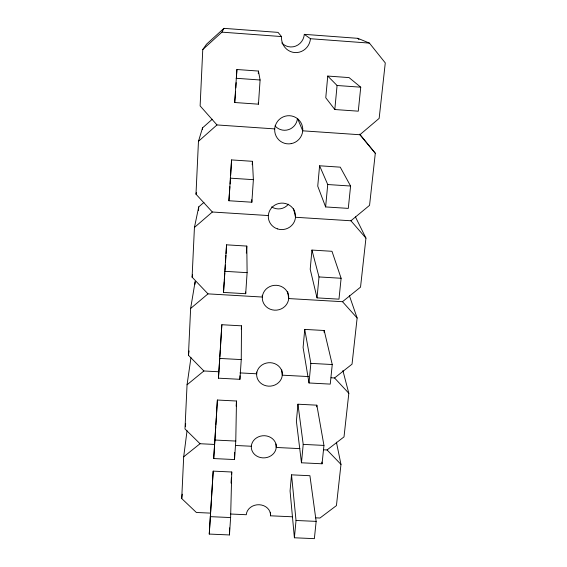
<?xml version="1.0" encoding="UTF-8"?>
<svg xmlns="http://www.w3.org/2000/svg" width="567" height="567" viewBox="0 0 567 567"><rect width="100%" height="100%" fill="white"/><g stroke="black" fill="none" stroke-linecap="round" stroke-linejoin="round"><path stroke-width="0.85" d="M241.258 359.591L241.492 325.834L221.839 324.721L218.451 378.175L239.933 379.316L241.258 359.591L219.613 358.422M239.933 379.316L239.969 375.779M235.773 441.062L236.489 401.018L217.388 400.026L213.709 458.561L234.525 459.561L235.773 441.062L214.801 440.027M234.525 459.561L234.667 452.516M230.62 517.558L231.761 472.006L213.192 471.127L209.258 534.071L229.451 534.95L230.62 517.558L210.286 516.65M229.451 534.95L229.635 527.898M210.385 513.114L196.38 512.483L181.723 498.549L183.68 456.811L187.046 430.743M190.973 357.621L187.053 384.78L184.984 428.943L200.031 443.727L214.184 444.422M218.848 371.775L203.9 370.974L188.435 355.268L190.632 308.462L195.133 281.615L195.005 284.273M262.223 295.308L262.33 297.037L207.997 293.869L192.1 277.157L194.431 227.459L198.726 206.905L203.964 202.362M268.333 215.552L212.349 212.008L195.991 194.183L198.464 141.325L202.525 127.887L212.256 119.247M275.023 125.888A12.913 12.772 -64.9 0 0 297.469 118.326L302.735 130.821L359.875 134.74L379.153 118.383L385.276 62.916L369.422 43.106L310.447 38.719A15.047 14.501 -82.2 0 1 294.812 52.568A15.047 14.501 -82.2 0 1 281.523 36.572L278.043 32.383L223.937 28.35L206.551 44.183L202.766 49.556L200.123 105.901L216.977 124.938L274.719 128.9M198.556 210.428L198.726 206.905M202.44 129.652L202.525 127.887M223.504 292.416L226.552 244.831L246.801 246.078L247.113 272.656L245.695 293.713L223.504 292.416L224.22 281.813M228.912 200.746L231.57 159.922L252.45 161.311L253.378 179.668L251.854 202.213L228.912 200.746L229.911 186.635M234.703 102.514L236.907 69.507L258.453 71.059L260.09 79.99L258.46 104.179L234.703 102.514L235.617 91.393M213.192 471.127L209.258 534.071M216.374 417.192L217.388 400.026M221.839 324.721L220.414 348.202M225.517 262.386L225.928 255.363M226.035 253.612L226.552 244.831M230.507 177.896L230.103 183.984M230.656 175.323L231.57 159.922M235.822 87.892L236.127 82.64M236.389 78.26L236.907 69.507M213.709 458.561L215.751 426.873M215.864 425.108L216.318 418.07M218.451 378.175L219.72 358.776M219.84 357.019L220.301 349.967M224.341 280.048L224.815 272.975M224.993 270.324L225.354 265.023M231.024 483.091L231.364 477.974M231.591 474.565L231.761 472.006M236.148 406.156L236.489 401.018M241.266 329.292L241.492 325.834M246.34 253.088L246.801 246.078M252.216 164.728L252.45 161.311M258.283 73.682L258.453 71.059M291.53 474.841L290.063 490.958L294.393 537.778L314.373 538.65L316.152 521.378L309.922 475.713L291.53 474.841L296.031 520.478L294.393 537.778M297.944 404.2L296.392 421.246L301.474 462.792L322.063 463.785L323.948 445.414L316.854 405.178L297.944 404.2L303.21 444.386L301.474 462.792M304.734 329.399L303.097 347.465L309.001 382.98L330.249 384.107L332.255 364.538L324.196 330.497L304.734 329.399L310.851 363.376L309.001 382.98M311.942 250.068L310.199 269.24L317.031 297.881L338.974 299.163L341.114 278.262L331.978 251.294L311.942 250.068L319.008 276.944L317.031 297.881M319.59 165.784L317.74 186.167L325.614 206.934L348.294 208.387L350.59 186.026L340.25 167.159L319.59 165.784L327.733 184.537L325.614 206.934M327.74 76.056L325.77 97.772L334.806 109.53L358.28 111.175L360.74 87.19L349.052 77.594L327.74 76.056L337.074 85.497L360.74 87.19M334.806 109.53L337.074 85.497M316.691 406.879L316.854 405.178M324.026 332.212L324.196 330.497M336.408 442.154L340.98 464.394L336.429 505.608L319.965 518.025L315.55 517.827M342.886 370.57L348.825 393.292L344.013 436.881L327.053 449.957L323.551 449.787M349.357 295.584L357.132 318.002L352.036 364.17L334.551 377.962L331.064 377.778M355.424 216.863L365.942 238.133L360.534 287.129L342.496 301.701L288.695 298.568A13.232 12.453 -5.9 0 1 268.028 308.094A13.232 12.453 -5.9 0 1 269.828 286.562A13.232 12.453 -5.9 0 1 288.695 298.568L287.689 291.636M359.698 134.159L375.304 153.267L369.556 205.346L350.916 220.776L295.506 217.267L293.55 208.72M181.723 498.549L182.255 494.19M185.338 426.349L185.685 423.747M188.435 355.268L189.095 350.938M192.1 277.157L192.56 274.626M195.991 194.183L196.388 192.482M202.766 49.556L221.91 32.142L223.937 28.35M198.464 141.325L216.977 124.938M194.431 227.459L212.349 212.008M190.632 308.462L207.997 293.869M187.053 384.78L203.9 370.974M183.68 456.811L200.031 443.727M230.521 514.014L246.284 514.723A12.148 10.489 -3.1 0 1 259.225 504.736A12.148 10.489 -3.1 0 1 270.516 515.807L292.593 516.799M296.031 520.478L316.152 521.378M303.21 444.386L323.948 445.414M235.411 445.464L251.33 446.243M299.893 448.625L276.235 447.462A12.488 11.085 -3.6 0 1 256.759 456.066A12.488 11.085 -3.6 0 1 258.368 436.881A12.488 11.085 -3.6 0 1 276.235 447.462L275.987 443.975M239.961 372.902L256.667 373.795L256.61 372.044M308.42 376.566L282.288 375.17A12.85 11.737 -4.3 0 1 262.23 384.213A12.85 11.737 -4.3 0 1 263.931 363.908A12.85 11.737 -4.3 0 1 282.288 375.17L281.756 369.897M310.851 363.376L332.255 364.538M224.752 271.317L247.113 272.656M319.008 276.944L341.114 278.262M230.237 178.158L253.378 179.668M327.733 184.537L350.59 186.026M236.127 78.274L260.09 79.99M281.764 42.936A13.672 13.169 -83.9 0 0 295.641 46.125A13.672 13.169 -83.9 0 0 304.309 34.346L357.883 38.336L369.422 43.106M221.91 32.142L281.523 36.572M304.309 34.346L310.447 38.719M327.053 449.957L340.98 464.394M334.551 377.962L348.825 393.292M342.496 301.701L357.132 318.002M350.916 220.776L365.942 238.133M359.875 134.74L375.304 153.267M357.883 38.336L358.961 39.676M321.78 462.048L322.063 463.785M258.233 102.443L258.46 104.179M270.339 512.313L270.516 515.807M251.762 199.662L251.854 202.213M245.681 291.998L245.695 293.713M288.383 204.198A12.453 12.162 -11.8 0 1 271.628 206.891M277.341 228.862A13.636 13.225 -10.8 0 0 295.329 213.823A13.636 13.225 -10.8 0 0 273.103 206.353A13.636 13.225 -10.8 0 0 277.341 228.862M291.232 143.635A14.154 13.998 -52.8 0 0 299.461 120.573A14.154 13.998 -52.8 0 0 275.505 125.165A14.154 13.998 -52.8 0 0 291.232 143.635"/></g></svg>
